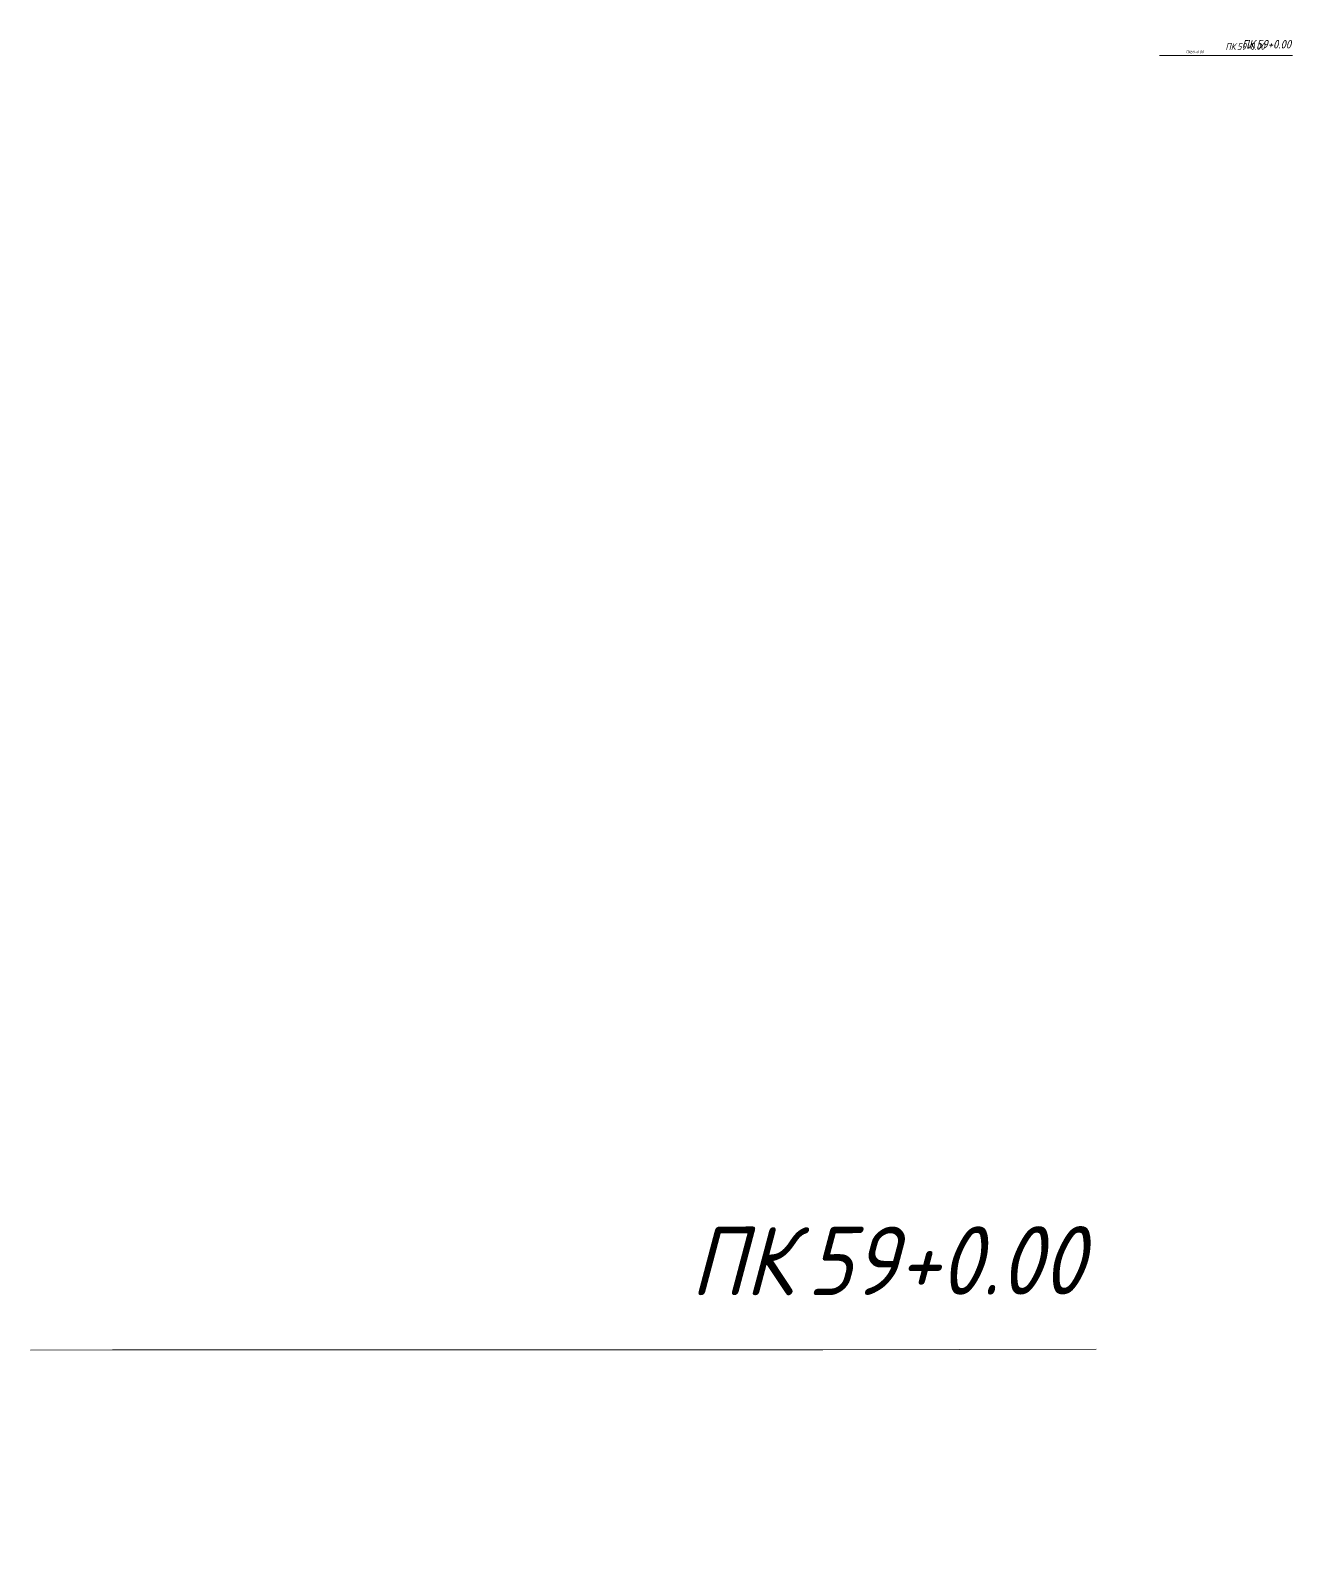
# Model space of a CAD drawing. Header units: metres. Extents: x 6220820 to 6240575, y 5208779 to 5219416.
# Drawn here: x 6236485.6 to 6236531.8, y 5215787.6 to 5215843.2 of the extents above; entities that cross this region are included whole.
import ezdxf
from ezdxf.enums import TextEntityAlignment as Align

# ---------------------------------------------------------------- set-up
doc = ezdxf.new("R2010")
doc.units = ezdxf.units.M
for name, color, linetype, lineweight in [('_Рамка-текст', 7, 'Continuous', 13), ('_Рамка-текст @ 0.04', 7, 'Continuous', 13), ('_Рамка-текст @ 0.1', 7, 'Continuous', 13), ('_Рамка-текст @ 0.125', 7, 'Continuous', 13), ('_Рамка-текст @ 1', 7, 'Continuous', 13)]:
    doc.layers.add(name, color=color, linetype=linetype, lineweight=lineweight)
doc.styles.add('ISOCPEUR', font='isocpeur.ttf', dxfattribs={"width": 0.8, "oblique": 15, "height": 2.5})

# ---------------------------------------------------------------- blocks, each defined once
blk = doc.blocks.new('*U4747')
at = {"color": 0, "linetype": 'ByBlock', "lineweight": -2}
for points in [[(28.461, 5.534), (38.273, 7.468)], [(2.943, 0.58), (28.461, 5.534)], [(0, 0), (2.943, 0.58)]]:
    blk.add_lwpolyline(points, dxfattribs=at)
at = {"color": 0, "style": 'ISOCPEUR', "oblique": 15, "width": 0.9, "flags": 8}
blk.add_attdef('1_строка_001', (27.184, 7.33), '', height=2.5, rotation=11.1535, dxfattribs=at)
at = {"color": 0, "style": 'ISOCPEUR', "width": 0.9, "flags": 8}
blk.add_attdef('Индекс', (34.456, 4.881), '', height=1.5, rotation=11.1535, dxfattribs=at)
blk.add_attdef('ПК', text='', height=2.5, rotation=11.1535, dxfattribs=at).set_placement((38.911, 4.231), align=Align.RIGHT)
blk = doc.blocks.new('*U5465')
at = {"layer": '_Рамка-текст @ 0.04', "lineweight": 15}
ref = blk.add_blockref('*U4747', (6236526.899, 5215842.256), dxfattribs=dict(at, xscale=0.04, yscale=0.04, zscale=0.04, rotation=349))
ref.add_attrib('1_строка_001', 'ПК', (6236527.865, 5215842.336), dxfattribs={"layer": '0', "color": 0, "height": 0.1, "rotation": 0.1535, "style": 'ISOCPEUR', "oblique": 15, "width": 0.9})
ref.add_attrib('1_строка_002', '59+0.00', (6236528.036, 5215842.336), dxfattribs={"layer": '0', "color": 0, "height": 0.1, "rotation": 0.1535, "style": 'ISOCPEUR', "oblique": 15, "width": 0.9})
at = {"layer": '_Рамка-текст @ 0.1', "lineweight": 15}
ref = blk.add_blockref('*U4747', (6236526.899, 5215842.256), dxfattribs=dict(at, xscale=0.1, yscale=0.1, zscale=0.1, rotation=349))
ref.add_attrib('1_строка_001', 'ПК', (6236529.314, 5215842.456), dxfattribs={"layer": '0', "color": 0, "height": 0.25, "rotation": 0.1535, "style": 'ISOCPEUR', "oblique": 15, "width": 0.9})
ref.add_attrib('1_строка_002', '59+0.00', (6236529.741, 5215842.457), dxfattribs={"layer": '0', "color": 0, "height": 0.25, "rotation": 0.1535, "style": 'ISOCPEUR', "oblique": 15, "width": 0.9})
at = {"layer": '_Рамка-текст @ 0.125', "lineweight": 15}
ref = blk.add_blockref('*U4747', (6236526.899, 5215842.256), dxfattribs=dict(at, xscale=0.125, yscale=0.125, zscale=0.125, rotation=349))
ref.add_attrib('1_строка_001', 'ПК', (6236529.918, 5215842.506), dxfattribs={"layer": '0', "color": 0, "height": 0.3125, "rotation": 0.1535, "style": 'ISOCPEUR', "oblique": 15, "width": 0.9})
ref.add_attrib('1_строка_002', '59+0.00', (6236530.452, 5215842.507), dxfattribs={"layer": '0', "color": 0, "height": 0.3125, "rotation": 0.1535, "style": 'ISOCPEUR', "oblique": 15, "width": 0.9})
at = {"layer": '_Рамка-текст @ 1', "lineweight": 15}
ref = blk.add_blockref('*U4747', (6236485.59, 5215794.887), dxfattribs=dict(at, rotation=349))
ref.add_attrib('1_строка_001', 'ПК', (6236509.741, 5215796.885), dxfattribs={"layer": '0', "color": 0, "height": 2.5, "rotation": 0.1535, "style": 'ISOCPEUR', "oblique": 15, "width": 0.9})
ref.add_attrib('1_строка_002', '59+0.00', (6236514.011, 5215796.897), dxfattribs={"layer": '0', "color": 0, "height": 2.5, "rotation": 0.1535, "style": 'ISOCPEUR', "oblique": 15, "width": 0.9})

msp = doc.modelspace()

# ---------------------------------------------------------------- block references
at = {"layer": '_Рамка-текст'}
msp.add_blockref('*U5465', (0, 0), dxfattribs=at)

doc.saveas('drawing.dxf')
